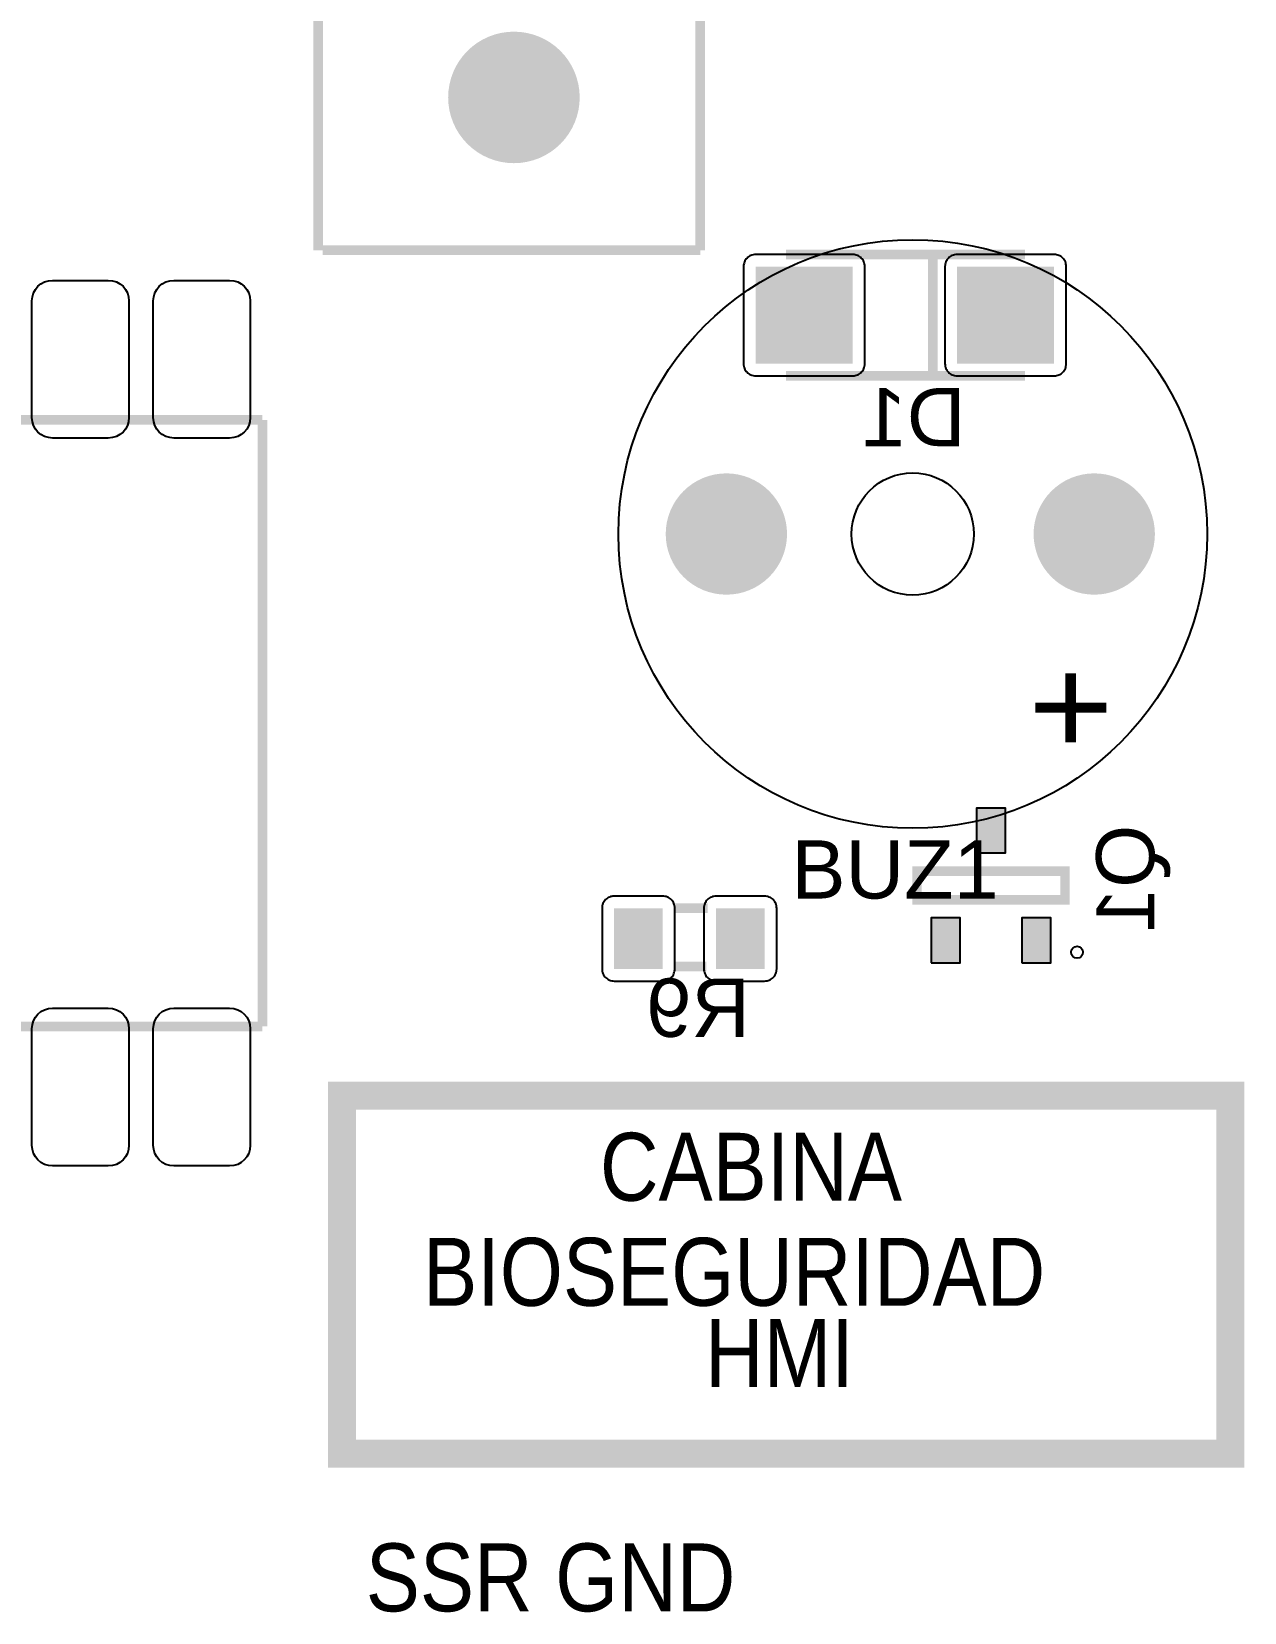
# Model space of a CAD drawing. Header units: inches. Extents: x 15 to 148, y 10 to 111.
# Drawn here: x 133.537 to 135.402, y 98.514 to 100.946 of the extents above; entities that cross this region are included whole.
import ezdxf

# ---------------------------------------------------------------- set-up
doc = ezdxf.new("R2010")
doc.units = ezdxf.units.IN
doc.header["$MEASUREMENT"] = 0
doc.layers.add('BLK_12AWG', color=7, linetype='Continuous')

# ---------------------------------------------------------------- blocks, each defined once
blk = doc.blocks.new('RPAD')
blk.add_trace([(-0.5, -0.5), (-0.5, 0.5), (0.5, -0.5), (0.5, 0.5)])
blk = doc.blocks.new('EPAD')
at = {"const_width": 0.5}
blk.add_lwpolyline([(-0.25, 0, 1), (0.25, 0, 1)], format="xyb", close=True, dxfattribs=at)
blk = doc.blocks.new('CBA2Board')
for points, const_width in [([(157.4764, 102.7361), (157.4764, 102.9802)], 0.008), ([(157.4764, 102.7361), (157.4764, 102.9802)], 0.008), ([(157.4764, 102.7361), (157.4764, 102.9802)], 0.008), ([(157.7913, 102.9723), (157.7913, 102.7361)], 0.008), ([(157.7913, 102.9723), (157.7913, 102.7361)], 0.008), ([(157.7913, 102.9723), (157.7913, 102.7361)], 0.008), ([(157.4803, 102.7361), (157.7913, 102.7361)], 0.008), ([(157.4803, 102.7361), (157.7913, 102.7361)], 0.008), ([(157.4803, 102.7361), (157.7913, 102.7361)], 0.008), ([(158.059, 102.7326), (157.862, 102.7326)], 0.008), ([(158.059, 102.7326), (157.862, 102.7326)], 0.008), ([(158.059, 102.7326), (157.862, 102.7326)], 0.008), ([(157.983, 102.6326), (157.983, 102.7326)], 0.008), ([(157.983, 102.6326), (157.983, 102.7326)], 0.008), ([(157.983, 102.6326), (157.983, 102.7326)], 0.008), ([(157.862, 102.6326), (158.059, 102.6326)], 0.008), ([(157.862, 102.6326), (158.059, 102.6326)], 0.008), ([(157.862, 102.6326), (158.059, 102.6326)], 0.008), ([(155.4305, 102.5963), (157.4305, 102.5963)], 0.008), ([(155.4305, 102.5963), (157.4305, 102.5963)], 0.008), ([(155.4305, 102.5963), (157.4305, 102.5963)], 0.008), ([(157.4305, 102.5963), (157.4305, 102.0963)], 0.008), ([(157.4305, 102.5963), (157.4305, 102.0963)], 0.008), ([(157.4305, 102.5963), (157.4305, 102.0963)], 0.008), ([(157.97, 102.2007), (157.97, 102.2243), (158.092, 102.2243), (158.092, 102.2007), (157.97, 102.2007)], 0.00787), ([(157.97, 102.2007), (157.97, 102.2243), (158.092, 102.2243), (158.092, 102.2007), (157.97, 102.2007)], 0.00787), ([(157.97, 102.2007), (157.97, 102.2243), (158.092, 102.2243), (158.092, 102.2007), (157.97, 102.2007)], 0.00787), ([(157.7694, 102.1937), (157.7974, 102.1937)], 0.008), ([(157.7694, 102.1937), (157.7974, 102.1937)], 0.008), ([(157.7694, 102.1937), (157.7974, 102.1937)], 0.008), ([(157.7694, 102.1457), (157.7964, 102.1457)], 0.008), ([(157.7694, 102.1457), (157.7964, 102.1457)], 0.008), ([(157.7694, 102.1457), (157.7964, 102.1457)], 0.008), ([(155.4305, 102.0963), (157.4305, 102.0963)], 0.008), ([(155.4305, 102.0963), (157.4305, 102.0963)], 0.008), ([(155.4305, 102.0963), (157.4305, 102.0963)], 0.008), ([(157.4961, 101.744), (158.2283, 101.744), (158.2283, 102.0393), (157.4961, 102.0393), (157.4961, 101.744)], 0.023), ([(157.4961, 101.744), (158.2283, 101.744), (158.2283, 102.0393), (157.4961, 102.0393), (157.4961, 101.744)], 0.023), ([(157.4961, 101.744), (158.2283, 101.744), (158.2283, 102.0393), (157.4961, 102.0393), (157.4961, 101.744)], 0.023)]:
    blk.add_lwpolyline(points, dxfattribs=dict(const_width=const_width))
for points in [[(157.837, 102.6326), (157.917, 102.6326), (157.9181, 102.6327), (157.9191, 102.6328), (157.92, 102.6331), (157.921, 102.6334), (157.9218, 102.6338), (157.9227, 102.6343), (157.9234, 102.6349), (157.9241, 102.6355), (157.9248, 102.6362), (157.9253, 102.637), (157.9258, 102.6378), (157.9263, 102.6387), (157.9266, 102.6396), (157.9268, 102.6406), (157.927, 102.6416), (157.927, 102.6426), (157.927, 102.7226), (157.927, 102.7237), (157.9268, 102.7247), (157.9266, 102.7256), (157.9263, 102.7266), (157.9258, 102.7274), (157.9253, 102.7283), (157.9248, 102.729), (157.9241, 102.7297), (157.9234, 102.7304), (157.9227, 102.731), (157.9218, 102.7314), (157.921, 102.7319), (157.92, 102.7322), (157.9191, 102.7324), (157.9181, 102.7326), (157.917, 102.7326), (157.837, 102.7326), (157.836, 102.7326), (157.835, 102.7324), (157.834, 102.7322), (157.8331, 102.7319), (157.8322, 102.7314), (157.8314, 102.731), (157.8306, 102.7304), (157.8299, 102.7297), (157.8293, 102.729), (157.8287, 102.7283), (157.8282, 102.7274), (157.8278, 102.7266), (157.8275, 102.7256), (157.8272, 102.7247), (157.8271, 102.7237), (157.827, 102.7226), (157.827, 102.6426), (157.8271, 102.6416), (157.8272, 102.6406), (157.8275, 102.6396), (157.8278, 102.6387), (157.8282, 102.6378), (157.8287, 102.637), (157.8293, 102.6362), (157.8299, 102.6355), (157.8306, 102.6349), (157.8314, 102.6343), (157.8322, 102.6338), (157.8331, 102.6334), (157.834, 102.6331), (157.835, 102.6328), (157.836, 102.6327), (157.837, 102.6326)], [(158.003, 102.6326), (158.083, 102.6326), (158.0841, 102.6327), (158.0851, 102.6328), (158.086, 102.6331), (158.087, 102.6334), (158.0878, 102.6338), (158.0887, 102.6343), (158.0894, 102.6349), (158.0901, 102.6355), (158.0908, 102.6362), (158.0913, 102.637), (158.0918, 102.6378), (158.0923, 102.6387), (158.0926, 102.6396), (158.0928, 102.6406), (158.093, 102.6416), (158.093, 102.6426), (158.093, 102.7226), (158.093, 102.7237), (158.0928, 102.7247), (158.0926, 102.7256), (158.0923, 102.7266), (158.0918, 102.7274), (158.0913, 102.7283), (158.0908, 102.729), (158.0901, 102.7297), (158.0894, 102.7304), (158.0887, 102.731), (158.0878, 102.7314), (158.087, 102.7319), (158.086, 102.7322), (158.0851, 102.7324), (158.0841, 102.7326), (158.083, 102.7326), (158.003, 102.7326), (158.002, 102.7326), (158.001, 102.7324), (158, 102.7322), (157.9991, 102.7319), (157.9982, 102.7314), (157.9974, 102.731), (157.9966, 102.7304), (157.9959, 102.7297), (157.9953, 102.729), (157.9947, 102.7283), (157.9942, 102.7274), (157.9938, 102.7266), (157.9935, 102.7256), (157.9932, 102.7247), (157.9931, 102.7237), (157.993, 102.7226), (157.993, 102.6426), (157.9931, 102.6416), (157.9932, 102.6406), (157.9935, 102.6396), (157.9938, 102.6387), (157.9942, 102.6378), (157.9947, 102.637), (157.9953, 102.6362), (157.9959, 102.6355), (157.9966, 102.6349), (157.9974, 102.6343), (157.9982, 102.6338), (157.9991, 102.6334), (158, 102.6331), (158.001, 102.6328), (158.002, 102.6327), (158.003, 102.6326)], [(157.3035, 102.5813), (157.2575, 102.5813), (157.2541, 102.5817), (157.2508, 102.5826), (157.248, 102.5842), (157.2454, 102.5862), (157.2434, 102.5887), (157.2418, 102.5916), (157.2409, 102.5948), (157.2405, 102.5983), (157.2405, 102.6943), (157.2409, 102.6978), (157.2418, 102.701), (157.2434, 102.7039), (157.2454, 102.7064), (157.248, 102.7085), (157.2508, 102.71), (157.2541, 102.711), (157.2575, 102.7113), (157.3035, 102.7113), (157.307, 102.711), (157.3102, 102.71), (157.3131, 102.7085), (157.3156, 102.7064), (157.3177, 102.7039), (157.3192, 102.701), (157.3202, 102.6978), (157.3205, 102.6943), (157.3205, 102.5983), (157.3202, 102.5948), (157.3192, 102.5916), (157.3177, 102.5887), (157.3156, 102.5862), (157.3131, 102.5842), (157.3102, 102.5826), (157.307, 102.5817), (157.3035, 102.5813)], [(157.4035, 102.5813), (157.3575, 102.5813), (157.3541, 102.5817), (157.3508, 102.5826), (157.348, 102.5842), (157.3454, 102.5862), (157.3434, 102.5887), (157.3418, 102.5916), (157.3409, 102.5948), (157.3405, 102.5983), (157.3405, 102.6943), (157.3409, 102.6978), (157.3418, 102.701), (157.3434, 102.7039), (157.3454, 102.7064), (157.348, 102.7085), (157.3508, 102.71), (157.3541, 102.711), (157.3575, 102.7113), (157.4035, 102.7113), (157.407, 102.711), (157.4102, 102.71), (157.4131, 102.7085), (157.4156, 102.7064), (157.4177, 102.7039), (157.4192, 102.701), (157.4202, 102.6978), (157.4205, 102.6943), (157.4205, 102.5983), (157.4202, 102.5948), (157.4192, 102.5916), (157.4177, 102.5887), (157.4156, 102.5862), (157.4131, 102.5842), (157.4102, 102.5826), (157.407, 102.5817), (157.4035, 102.5813)], [(158.019, 102.2393), (158.043, 102.2393), (158.043, 102.2763), (158.019, 102.2763), (158.019, 102.2393)], [(157.7204, 102.1337), (157.7604, 102.1337), (157.7614, 102.1338), (157.7624, 102.1339), (157.7634, 102.1341), (157.7643, 102.1345), (157.7652, 102.1349), (157.766, 102.1354), (157.7668, 102.136), (157.7675, 102.1366), (157.7681, 102.1373), (157.7687, 102.1381), (157.7692, 102.1389), (157.7696, 102.1398), (157.77, 102.1407), (157.7702, 102.1417), (157.7703, 102.1427), (157.7704, 102.1437), (157.7704, 102.1937), (157.7703, 102.1947), (157.7702, 102.1958), (157.77, 102.1967), (157.7696, 102.1976), (157.7692, 102.1985), (157.7687, 102.1993), (157.7681, 102.2001), (157.7675, 102.2008), (157.7668, 102.2015), (157.766, 102.202), (157.7652, 102.2025), (157.7643, 102.2029), (157.7634, 102.2033), (157.7624, 102.2035), (157.7614, 102.2037), (157.7604, 102.2037), (157.7204, 102.2037), (157.7194, 102.2037), (157.7184, 102.2035), (157.7174, 102.2033), (157.7165, 102.2029), (157.7156, 102.2025), (157.7148, 102.202), (157.714, 102.2015), (157.7133, 102.2008), (157.7126, 102.2001), (157.7121, 102.1993), (157.7116, 102.1985), (157.7112, 102.1976), (157.7108, 102.1967), (157.7106, 102.1958), (157.7104, 102.1947), (157.7104, 102.1937), (157.7104, 102.1437), (157.7104, 102.1427), (157.7106, 102.1417), (157.7108, 102.1407), (157.7112, 102.1398), (157.7116, 102.1389), (157.7121, 102.1381), (157.7126, 102.1373), (157.7133, 102.1366), (157.714, 102.136), (157.7148, 102.1354), (157.7156, 102.1349), (157.7165, 102.1345), (157.7174, 102.1341), (157.7184, 102.1339), (157.7194, 102.1338), (157.7204, 102.1337)], [(157.8044, 102.1337), (157.8444, 102.1337), (157.8454, 102.1338), (157.8464, 102.1339), (157.8474, 102.1341), (157.8483, 102.1345), (157.8492, 102.1349), (157.85, 102.1354), (157.8508, 102.136), (157.8515, 102.1366), (157.8521, 102.1373), (157.8527, 102.1381), (157.8532, 102.1389), (157.8536, 102.1398), (157.854, 102.1407), (157.8542, 102.1417), (157.8543, 102.1427), (157.8544, 102.1437), (157.8544, 102.1937), (157.8543, 102.1947), (157.8542, 102.1958), (157.854, 102.1967), (157.8536, 102.1976), (157.8532, 102.1985), (157.8527, 102.1993), (157.8521, 102.2001), (157.8515, 102.2008), (157.8508, 102.2015), (157.85, 102.202), (157.8492, 102.2025), (157.8483, 102.2029), (157.8474, 102.2033), (157.8464, 102.2035), (157.8454, 102.2037), (157.8444, 102.2037), (157.8044, 102.2037), (157.8034, 102.2037), (157.8024, 102.2035), (157.8014, 102.2033), (157.8005, 102.2029), (157.7996, 102.2025), (157.7988, 102.202), (157.798, 102.2015), (157.7973, 102.2008), (157.7966, 102.2001), (157.7961, 102.1993), (157.7956, 102.1985), (157.7952, 102.1976), (157.7948, 102.1967), (157.7946, 102.1958), (157.7944, 102.1947), (157.7944, 102.1937), (157.7944, 102.1437), (157.7944, 102.1427), (157.7946, 102.1417), (157.7948, 102.1407), (157.7952, 102.1398), (157.7956, 102.1389), (157.7961, 102.1381), (157.7966, 102.1373), (157.7973, 102.1366), (157.798, 102.136), (157.7988, 102.1354), (157.7996, 102.1349), (157.8005, 102.1345), (157.8014, 102.1341), (157.8024, 102.1339), (157.8034, 102.1338), (157.8044, 102.1337)], [(157.9816, 102.1487), (158.0056, 102.1487), (158.0056, 102.1857), (157.9816, 102.1857), (157.9816, 102.1487)], [(158.0564, 102.1487), (158.0804, 102.1487), (158.0804, 102.1857), (158.0564, 102.1857), (158.0564, 102.1487)], [(157.2575, 102.1113), (157.3035, 102.1113), (157.307, 102.111), (157.3102, 102.11), (157.3131, 102.1085), (157.3156, 102.1064), (157.3177, 102.1039), (157.3192, 102.101), (157.3202, 102.0978), (157.3205, 102.0943), (157.3205, 101.9983), (157.3202, 101.9948), (157.3192, 101.9916), (157.3177, 101.9887), (157.3156, 101.9862), (157.3131, 101.9842), (157.3102, 101.9826), (157.307, 101.9817), (157.3035, 101.9813), (157.2575, 101.9813), (157.2541, 101.9817), (157.2508, 101.9826), (157.248, 101.9842), (157.2454, 101.9862), (157.2434, 101.9887), (157.2418, 101.9916), (157.2409, 101.9948), (157.2405, 101.9983), (157.2405, 102.0943), (157.2409, 102.0978), (157.2418, 102.101), (157.2434, 102.1039), (157.2454, 102.1064), (157.248, 102.1085), (157.2508, 102.11), (157.2541, 102.111), (157.2575, 102.1113)], [(157.3575, 102.1113), (157.4035, 102.1113), (157.407, 102.111), (157.4102, 102.11), (157.4131, 102.1085), (157.4156, 102.1064), (157.4177, 102.1039), (157.4192, 102.101), (157.4202, 102.0978), (157.4205, 102.0943), (157.4205, 101.9983), (157.4202, 101.9948), (157.4192, 101.9916), (157.4177, 101.9887), (157.4156, 101.9862), (157.4131, 101.9842), (157.4102, 101.9826), (157.407, 101.9817), (157.4035, 101.9813), (157.3575, 101.9813), (157.3541, 101.9817), (157.3508, 101.9826), (157.348, 101.9842), (157.3454, 101.9862), (157.3434, 101.9887), (157.3418, 101.9916), (157.3409, 101.9948), (157.3405, 101.9983), (157.3405, 102.0943), (157.3409, 102.0978), (157.3418, 102.101), (157.3434, 102.1039), (157.3454, 102.1064), (157.348, 102.1085), (157.3508, 102.11), (157.3541, 102.111), (157.3575, 102.1113)]]:
    blk.add_lwpolyline(points, close=True)
for centre, radius in [((157.9665, 102.5022), 0.2426), ((157.9665, 102.5022), 0.2426), ((157.9665, 102.5022), 0.2426), ((157.9665, 102.5022), 0.0504), ((157.9665, 102.5022), 0.0504), ((157.9665, 102.5022), 0.0504), ((158.1019, 102.1574), 0.00492), ((158.1019, 102.1574), 0.00492), ((158.1019, 102.1574), 0.00492)]:
    blk.add_circle(centre, radius)
for p, xscale, yscale in [((157.6378, 102.8621), 0.108425, 0.108425), ((157.8129, 102.5022), 0.1, 0.1), ((158.1161, 102.5022), 0.1, 0.1)]:
    blk.add_blockref('EPAD', p, dxfattribs=dict(xscale=xscale, yscale=yscale))
at = {"rotation": 180}
for p, xscale, yscale in [((157.877, 102.6826), 0.08, 0.08), ((158.043, 102.6826), 0.08, 0.08), ((158.031, 102.2578), 0.024, 0.037), ((157.7404, 102.1687), 0.04, 0.05), ((157.8244, 102.1687), 0.04, 0.05), ((157.9936, 102.1672), 0.024, 0.037), ((158.0684, 102.1672), 0.024, 0.037)]:
    blk.add_blockref('RPAD', p, dxfattribs=dict(at, xscale=xscale, yscale=yscale))
at = {"text_generation_flag": 2, "width": 1.041667}
for s, p in [('D1', (158.01, 102.5746)), ('D1', (158.01, 102.5746)), ('D1', (158.01, 102.5746)), ('R9', (157.8324, 102.0877)), ('R9', (157.8324, 102.0877)), ('R9', (157.8324, 102.0877))]:
    blk.add_text(s, height=0.048, dxfattribs=at).set_placement(p)
at = {"width": 1.125}
blk.add_text('+', height=0.08, rotation=180, dxfattribs=at).set_placement((158.1318, 102.3977))
blk.add_text('+', height=0.08, rotation=180, dxfattribs=at).set_placement((158.1318, 102.3977))
blk.add_text('+', height=0.08, rotation=180, dxfattribs=at).set_placement((158.1318, 102.3977))
at = {"text_generation_flag": 2, "width": 1.041667}
blk.add_text('Q1', height=0.048, rotation=90, dxfattribs=at).set_placement((158.1657, 102.2625))
blk.add_text('Q1', height=0.048, rotation=90, dxfattribs=at).set_placement((158.1657, 102.2625))
blk.add_text('Q1', height=0.048, rotation=90, dxfattribs=at).set_placement((158.1657, 102.2625))
for s, height, width, p in [('BUZ1', 0.048, 1.041667, (157.8665, 102.2017)), ('BUZ1', 0.048, 1.041667, (157.8665, 102.2017)), ('BUZ1', 0.048, 1.041667, (157.8665, 102.2017)), ('CABINA', 0.056, 0.892857, (157.7087, 101.9526)), ('CABINA', 0.056, 0.892857, (157.7087, 101.9526)), ('CABINA', 0.056, 0.892857, (157.7087, 101.9526)), ('BIOSEGURIDAD', 0.056, 0.892857, (157.563, 101.866)), ('BIOSEGURIDAD', 0.056, 0.892857, (157.563, 101.866)), ('BIOSEGURIDAD', 0.056, 0.892857, (157.563, 101.866)), ('HMI', 0.056, 0.892857, (157.7953, 101.7991)), ('HMI', 0.056, 0.892857, (157.7953, 101.7991)), ('HMI', 0.056, 0.892857, (157.7953, 101.7991)), ('SSR GND', 0.056, 0.892857, (157.5157, 101.6141)), ('SSR GND', 0.056, 0.892857, (157.5157, 101.6141)), ('SSR GND', 0.056, 0.892857, (157.5157, 101.6141))]:
    blk.add_text(s, height=height, dxfattribs=dict(width=width)).set_placement(p)

msp = doc.modelspace()

# ---------------------------------------------------------------- block references
at = {"layer": 'BLK_12AWG', "xscale": 1.86624, "yscale": 1.86624, "zscale": 1.86624}
msp.add_blockref('CBA2Board', (-159.9111, -91.121), dxfattribs=at)

doc.saveas('drawing.dxf')
